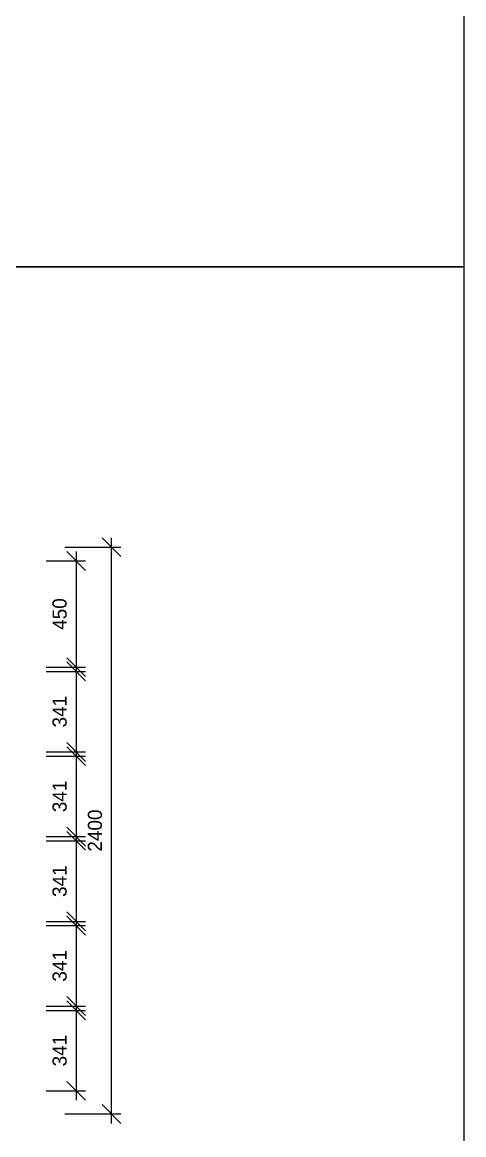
# Model space of a CAD drawing. Header units: millimetres. Extents: x 24776 to 57176, y -19492 to 15017.
# Drawn here: x 55304 to 57176, y -7113 to -2402 of the extents above; entities that cross this region are included whole.
import ezdxf

# ---------------------------------------------------------------- set-up
doc = ezdxf.new("R2010")
doc.units = ezdxf.units.MM
doc.header["$PDMODE"] = 3
doc.styles.add('RomanS', font='')
doc.styles.get('RomanS').set_extended_font_data('YouYuan')
doc.dimstyles.new('SC40', dxfattribs={"dimtxt": 60, "dimasz": 80, "dimexe": 40, "dimexo": 40, "dimgap": 40, "dimtad": 1, "dimdec": 0, "dimzin": 0, "dimdsep": 46, "dimtxsty": 'RomanS', "dimblk": 'OBLIQUE', "dimcen": 0, "dimdle": 40, "dimclrd": 9, "dimclre": 9, "dimclrt": 4, "dimadec": 0, "dimazin": 0, "dimtfac": 1, "dimtdec": 0, "dimtix": 1, "dimtmove": 2, "dimatfit": 1, "dimldrblk": 'DOT', "dimfxl": 1, "dimtolj": 1, "dimtzin": 0, "dimlwd": -1, "dimlwe": -1, "dimarcsym": 0})

# ---------------------------------------------------------------- blocks, each defined once
blk = doc.blocks.new('_Oblique')
at = {"color": 0, "linetype": 'ByBlock', "lineweight": -2}
blk.add_line((-0.5, -0.5), (0.5, 0.5), dxfattribs=at)
blk = doc.blocks.new('*D421')
at = {"color": 9, "transparency": 16777216}
for p, q in [((55682.6, -7064.8), (55682.6, -4584.8)), ((55484.7, -4624.8), (55722.6, -4624.8)), ((55484.7, -7024.8), (55722.6, -7024.8))]:
    blk.add_line(p, q, dxfattribs=at)
at = {"layer": 'Defpoints', "color": 0, "transparency": 16777216}
for p in [(55444.7, -4624.8), (55682.6, -4624.8), (55444.7, -7024.8)]:
    blk.add_point(p, dxfattribs=at)
at = {"color": 9, "transparency": 16777216, "xscale": 80, "yscale": 80, "zscale": 80}
for p, rotation in [((55682.6, -4624.8), 90), ((55682.6, -7024.8), 270)]:
    blk.add_blockref('_Oblique', p, dxfattribs=dict(at, rotation=rotation))
at = {"color": 4, "transparency": 16777216, "insert": (55612.6, -5824.8), "char_height": 60, "attachment_point": 5, "rotation": 90, "style": 'RomanS'}
blk.add_mtext('\\A1;2400', dxfattribs=at)
blk = doc.blocks.new('_Dot')
at = {"color": 0, "linetype": 'ByBlock', "lineweight": -2}
blk.add_line((-0.5, 0), (-1, 0), dxfattribs=at)
at = {"color": 0, "linetype": 'ByBlock', "const_width": 0.5}
blk.add_lwpolyline([(-0.25, 0, 1), (0.25, 0, 1)], format="xyb", close=True, dxfattribs=at)
blk = doc.blocks.new('*D433')
at = {"color": 9, "transparency": 16777216}
for p, q in [((55532.8, -4642.8), (55532.8, -5172.8)), ((55406.1, -4682.8), (55572.8, -4682.8)), ((55406.1, -5132.8), (55572.8, -5132.8))]:
    blk.add_line(p, q, dxfattribs=at)
at = {"layer": 'Defpoints', "color": 0, "transparency": 16777216}
for p in [(55366.1, -4682.8), (55366.1, -5132.8), (55532.8, -5132.8)]:
    blk.add_point(p, dxfattribs=at)
at = {"color": 9, "transparency": 16777216, "xscale": 80, "yscale": 80, "zscale": 80}
for p, rotation in [((55532.8, -4682.8), 90), ((55532.8, -5132.8), 270)]:
    blk.add_blockref('_Oblique', p, dxfattribs=dict(at, rotation=rotation))
at = {"color": 4, "transparency": 16777216, "insert": (55462.8, -4907.8), "char_height": 60, "attachment_point": 5, "rotation": 90, "style": 'RomanS'}
blk.add_mtext('\\A1;450', dxfattribs=at)
blk = doc.blocks.new('*D434')
at = {"color": 9, "transparency": 16777216}
for p, q in [((55532.8, -5110.8), (55532.8, -5531.6)), ((55406.1, -5150.8), (55572.8, -5150.8)), ((55406.1, -5491.6), (55572.8, -5491.6))]:
    blk.add_line(p, q, dxfattribs=at)
at = {"layer": 'Defpoints', "color": 0, "transparency": 16777216}
for p in [(55366.1, -5150.8), (55366.1, -5491.6), (55532.8, -5491.6)]:
    blk.add_point(p, dxfattribs=at)
at = {"color": 9, "transparency": 16777216, "xscale": 80, "yscale": 80, "zscale": 80}
for p, rotation in [((55532.8, -5150.8), 90), ((55532.8, -5491.6), 270)]:
    blk.add_blockref('_Oblique', p, dxfattribs=dict(at, rotation=rotation))
at = {"color": 4, "transparency": 16777216, "insert": (55462.8, -5321.2), "char_height": 60, "attachment_point": 5, "rotation": 90, "style": 'RomanS'}
blk.add_mtext('\\A1;341', dxfattribs=at)
blk = doc.blocks.new('*D435')
at = {"color": 9, "transparency": 16777216}
for p, q in [((55406.1, -5509.6), (55572.8, -5509.6)), ((55532.8, -5469.6), (55532.8, -5890.4)), ((55406.1, -5850.4), (55572.8, -5850.4))]:
    blk.add_line(p, q, dxfattribs=at)
at = {"layer": 'Defpoints', "color": 0, "transparency": 16777216}
for p in [(55366.1, -5509.6), (55366.1, -5850.4), (55532.8, -5850.4)]:
    blk.add_point(p, dxfattribs=at)
at = {"color": 9, "transparency": 16777216, "xscale": 80, "yscale": 80, "zscale": 80}
for p, rotation in [((55532.8, -5509.6), 90), ((55532.8, -5850.4), 270)]:
    blk.add_blockref('_Oblique', p, dxfattribs=dict(at, rotation=rotation))
at = {"color": 4, "transparency": 16777216, "insert": (55462.8, -5680), "char_height": 60, "attachment_point": 5, "rotation": 90, "style": 'RomanS'}
blk.add_mtext('\\A1;341', dxfattribs=at)
blk = doc.blocks.new('*D436')
at = {"color": 9, "transparency": 16777216}
for p, q in [((55532.8, -5828.4), (55532.8, -6249.2)), ((55406.1, -5868.4), (55572.8, -5868.4)), ((55406.1, -6209.2), (55572.8, -6209.2))]:
    blk.add_line(p, q, dxfattribs=at)
at = {"layer": 'Defpoints', "color": 0, "transparency": 16777216}
for p in [(55366.1, -5868.4), (55366.1, -6209.2), (55532.8, -6209.2)]:
    blk.add_point(p, dxfattribs=at)
at = {"color": 9, "transparency": 16777216, "xscale": 80, "yscale": 80, "zscale": 80}
for p, rotation in [((55532.8, -5868.4), 90), ((55532.8, -6209.2), 270)]:
    blk.add_blockref('_Oblique', p, dxfattribs=dict(at, rotation=rotation))
at = {"color": 4, "transparency": 16777216, "insert": (55462.8, -6038.8), "char_height": 60, "attachment_point": 5, "rotation": 90, "style": 'RomanS'}
blk.add_mtext('\\A1;341', dxfattribs=at)
blk = doc.blocks.new('*D437')
at = {"color": 9, "transparency": 16777216}
for p, q in [((55532.8, -6187.2), (55532.8, -6608)), ((55406.1, -6227.2), (55572.8, -6227.2)), ((55406.1, -6568), (55572.8, -6568))]:
    blk.add_line(p, q, dxfattribs=at)
at = {"layer": 'Defpoints', "color": 0, "transparency": 16777216}
for p in [(55366.1, -6227.2), (55366.1, -6568), (55532.8, -6568)]:
    blk.add_point(p, dxfattribs=at)
at = {"color": 9, "transparency": 16777216, "xscale": 80, "yscale": 80, "zscale": 80}
for p, rotation in [((55532.8, -6227.2), 90), ((55532.8, -6568), 270)]:
    blk.add_blockref('_Oblique', p, dxfattribs=dict(at, rotation=rotation))
at = {"color": 4, "transparency": 16777216, "insert": (55462.8, -6397.6), "char_height": 60, "attachment_point": 5, "rotation": 90, "style": 'RomanS'}
blk.add_mtext('\\A1;341', dxfattribs=at)
blk = doc.blocks.new('*D438')
at = {"color": 9, "transparency": 16777216}
for p, q in [((55532.8, -6546), (55532.8, -6966.8)), ((55406.1, -6586), (55572.8, -6586)), ((55406.1, -6926.8), (55572.8, -6926.8))]:
    blk.add_line(p, q, dxfattribs=at)
at = {"layer": 'Defpoints', "color": 0, "transparency": 16777216}
for p in [(55366.1, -6586), (55366.1, -6926.8), (55532.8, -6926.8)]:
    blk.add_point(p, dxfattribs=at)
at = {"color": 9, "transparency": 16777216, "xscale": 80, "yscale": 80, "zscale": 80}
for p, rotation in [((55532.8, -6586), 90), ((55532.8, -6926.8), 270)]:
    blk.add_blockref('_Oblique', p, dxfattribs=dict(at, rotation=rotation))
at = {"color": 4, "transparency": 16777216, "insert": (55462.8, -6756.4), "char_height": 60, "attachment_point": 5, "rotation": 90, "style": 'RomanS'}
blk.add_mtext('\\A1;341', dxfattribs=at)

msp = doc.modelspace()

# ---------------------------------------------------------------- linework, layer by layer
at = {"color": 250}
for points in [[(50696.3, 4589.1), (57176.3, 4589.1), (57176.3, -3438.1), (50696.3, -3438.1)], [(50696.3, -3438.1), (57176.3, -3438.1), (57176.3, -11465.3), (50696.3, -11465.3)]]:
    msp.add_lwpolyline(points, close=True, dxfattribs=at)

# ---------------------------------------------------------------- dimensions: what is measured, and where the dimension line sits
at = {"color": 255}
for base, p1, p2, picture, middle in [((55682.6, -4624.8), (55444.7, -7024.8), (55444.7, -4624.8), '*D421', (55612.6, -5824.8)), ((55532.8, -5132.8), (55366.1, -4682.8), (55366.1, -5132.8), '*D433', (55462.8, -4907.8)), ((55532.8, -5491.6), (55366.1, -5150.8), (55366.1, -5491.6), '*D434', (55462.8, -5321.2)), ((55532.8, -5850.4), (55366.1, -5509.6), (55366.1, -5850.4), '*D435', (55462.8, -5680)), ((55532.8, -6209.2), (55366.1, -5868.4), (55366.1, -6209.2), '*D436', (55462.8, -6038.8)), ((55532.8, -6568), (55366.1, -6227.2), (55366.1, -6568), '*D437', (55462.8, -6397.6)), ((55532.8, -6926.8), (55366.1, -6586), (55366.1, -6926.8), '*D438', (55462.8, -6756.4))]:
    dim = msp.add_linear_dim(base=base, p1=p1, p2=p2, angle=90, dimstyle='SC40', dxfattribs=at)
    dim.commit()
    dim.dimension.update_dxf_attribs({"geometry": picture, "text_midpoint": middle})

doc.saveas('drawing.dxf')
